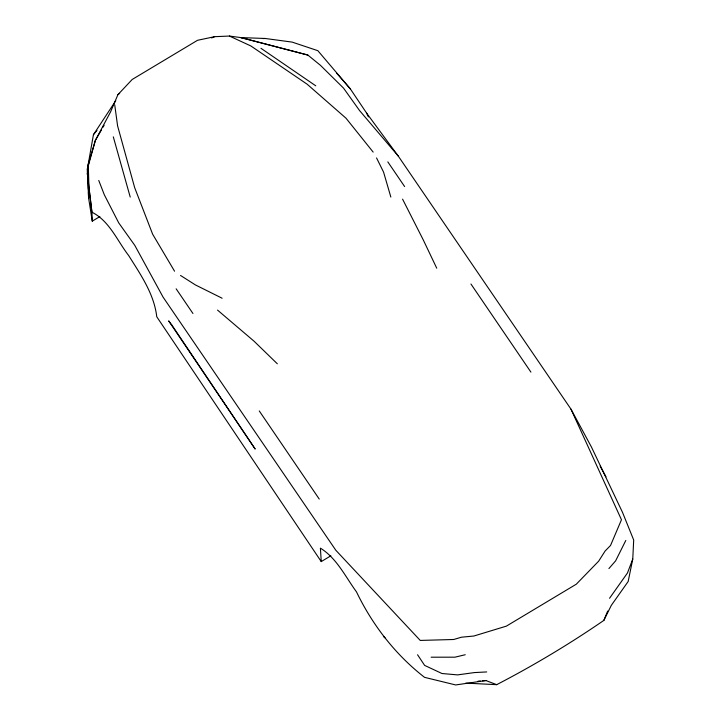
<?xml version="1.0" encoding="UTF-8"?>
<svg xmlns="http://www.w3.org/2000/svg" width="721" height="721" viewBox="0 0 721 721"><rect width="100%" height="100%" fill="white"/><g stroke="black" fill="none" stroke-linecap="round" stroke-linejoin="round"><path stroke-width="1.08" d="M99.868 216.597L92.261 221.149L88.575 197.851L87.331 169.255L93.433 134.692L115.784 100.67M87.403 174.752L87.52 168.462L88.971 162.054M465.757 683.129L496.697 684.662A990.663 932.1 -3.6 0 0 603.837 620.411L611.336 605.325L628.162 581.514L632.759 559.108L633.696 540.029L622.502 512.343L591.445 447.029L571.005 409.195L398.28 156.096L366.493 112.945L350.316 88.863L317.844 50.686L292.113 42.097L265.247 38.483L240.868 37.591L229.413 36.05L214.615 36.681L197.527 40.295L132.195 79.472L117.929 94.667L110.547 111.917L95.379 140.352L88.268 164.334L88.953 187.956L91.937 212.226L92.261 221.149M87.331 169.255L95.379 140.352L101.391 130.005M632.759 559.108L627.441 573.024L609.542 598.277M603.837 620.411L607.668 611.057M625.801 540.453L615.635 560.83L608.912 568.572M103.031 127.175L104.121 125.301M93.433 134.692L96.984 130.42M117.929 94.667L119.659 93.333M87.304 173.193L91.937 212.226C109.349 220.797 117.298 240.868 128.68 255.558C140.577 274.557 154.123 293.898 156.754 316.762L321.242 561.578L330.858 555.81M211.659 37.952L214.615 36.681M465.243 654.731L454.96 657.182L431.122 657.201M496.697 684.662L485.9 680.552L455.681 684.95L424.552 677.343C395.423 654.704 372.46 625.053 356.489 591.878C345.44 576.818 336.797 558.207 320.403 548.149L321.242 561.578M478.095 681.165L480.321 680.985M482.556 680.813L485.9 680.552M486.711 671.936L474.355 672.585L457.574 674.892L441.982 673.513L424.624 665.402L417.558 654.758M263.183 38.583L265.247 38.483M307.849 55.057L240.868 37.591L307.849 55.057L320.367 65.251L343.502 88.079L359.581 110.583L398.28 156.096M229.413 36.05L250.872 45.964L307.137 84.195L346.026 118.226L373.163 152.104M222.131 298.233L195.4 284.921L180.538 275.467M260.957 48.298L315.762 85.817M383.392 636.445L385.068 637.86M217.544 310.102L254.062 341.213L277.324 363.79M336.626 73.154L350.316 88.863M387.817 161.874L404.616 186.55M470.948 284.011L530.917 372.117M176.14 288.815L192.94 313.491M259.272 410.952L319.241 499.058M174.554 271.204L152.636 234.199L134.656 187.622L117.595 125.887L114.72 104.824M600.178 466.235L606.019 476.815M402.57 199.14L423.2 239.778L436.737 268.194M376.542 157.935L383.563 172.085L390.845 197.058M366.493 112.945L368.422 116.91M571.005 409.195L621.457 519.751L610.543 545.464L605.09 551.051L598.664 561.172L576.295 584.199L506.358 626.143L473.85 636.021L461.413 637.211L453.743 639.491L420.235 640.428L335.806 550.24L163.09 297.142L134.8 245.383L118.722 222.87L104.329 194.805L98.75 180.457M113.305 136.846L130.222 197.085M88.034 178.393L88.341 189.199M88.431 192.444L88.575 197.851M172.013 325.261L168.651 320.89L255.189 449.066L172.013 325.261"/></g></svg>
